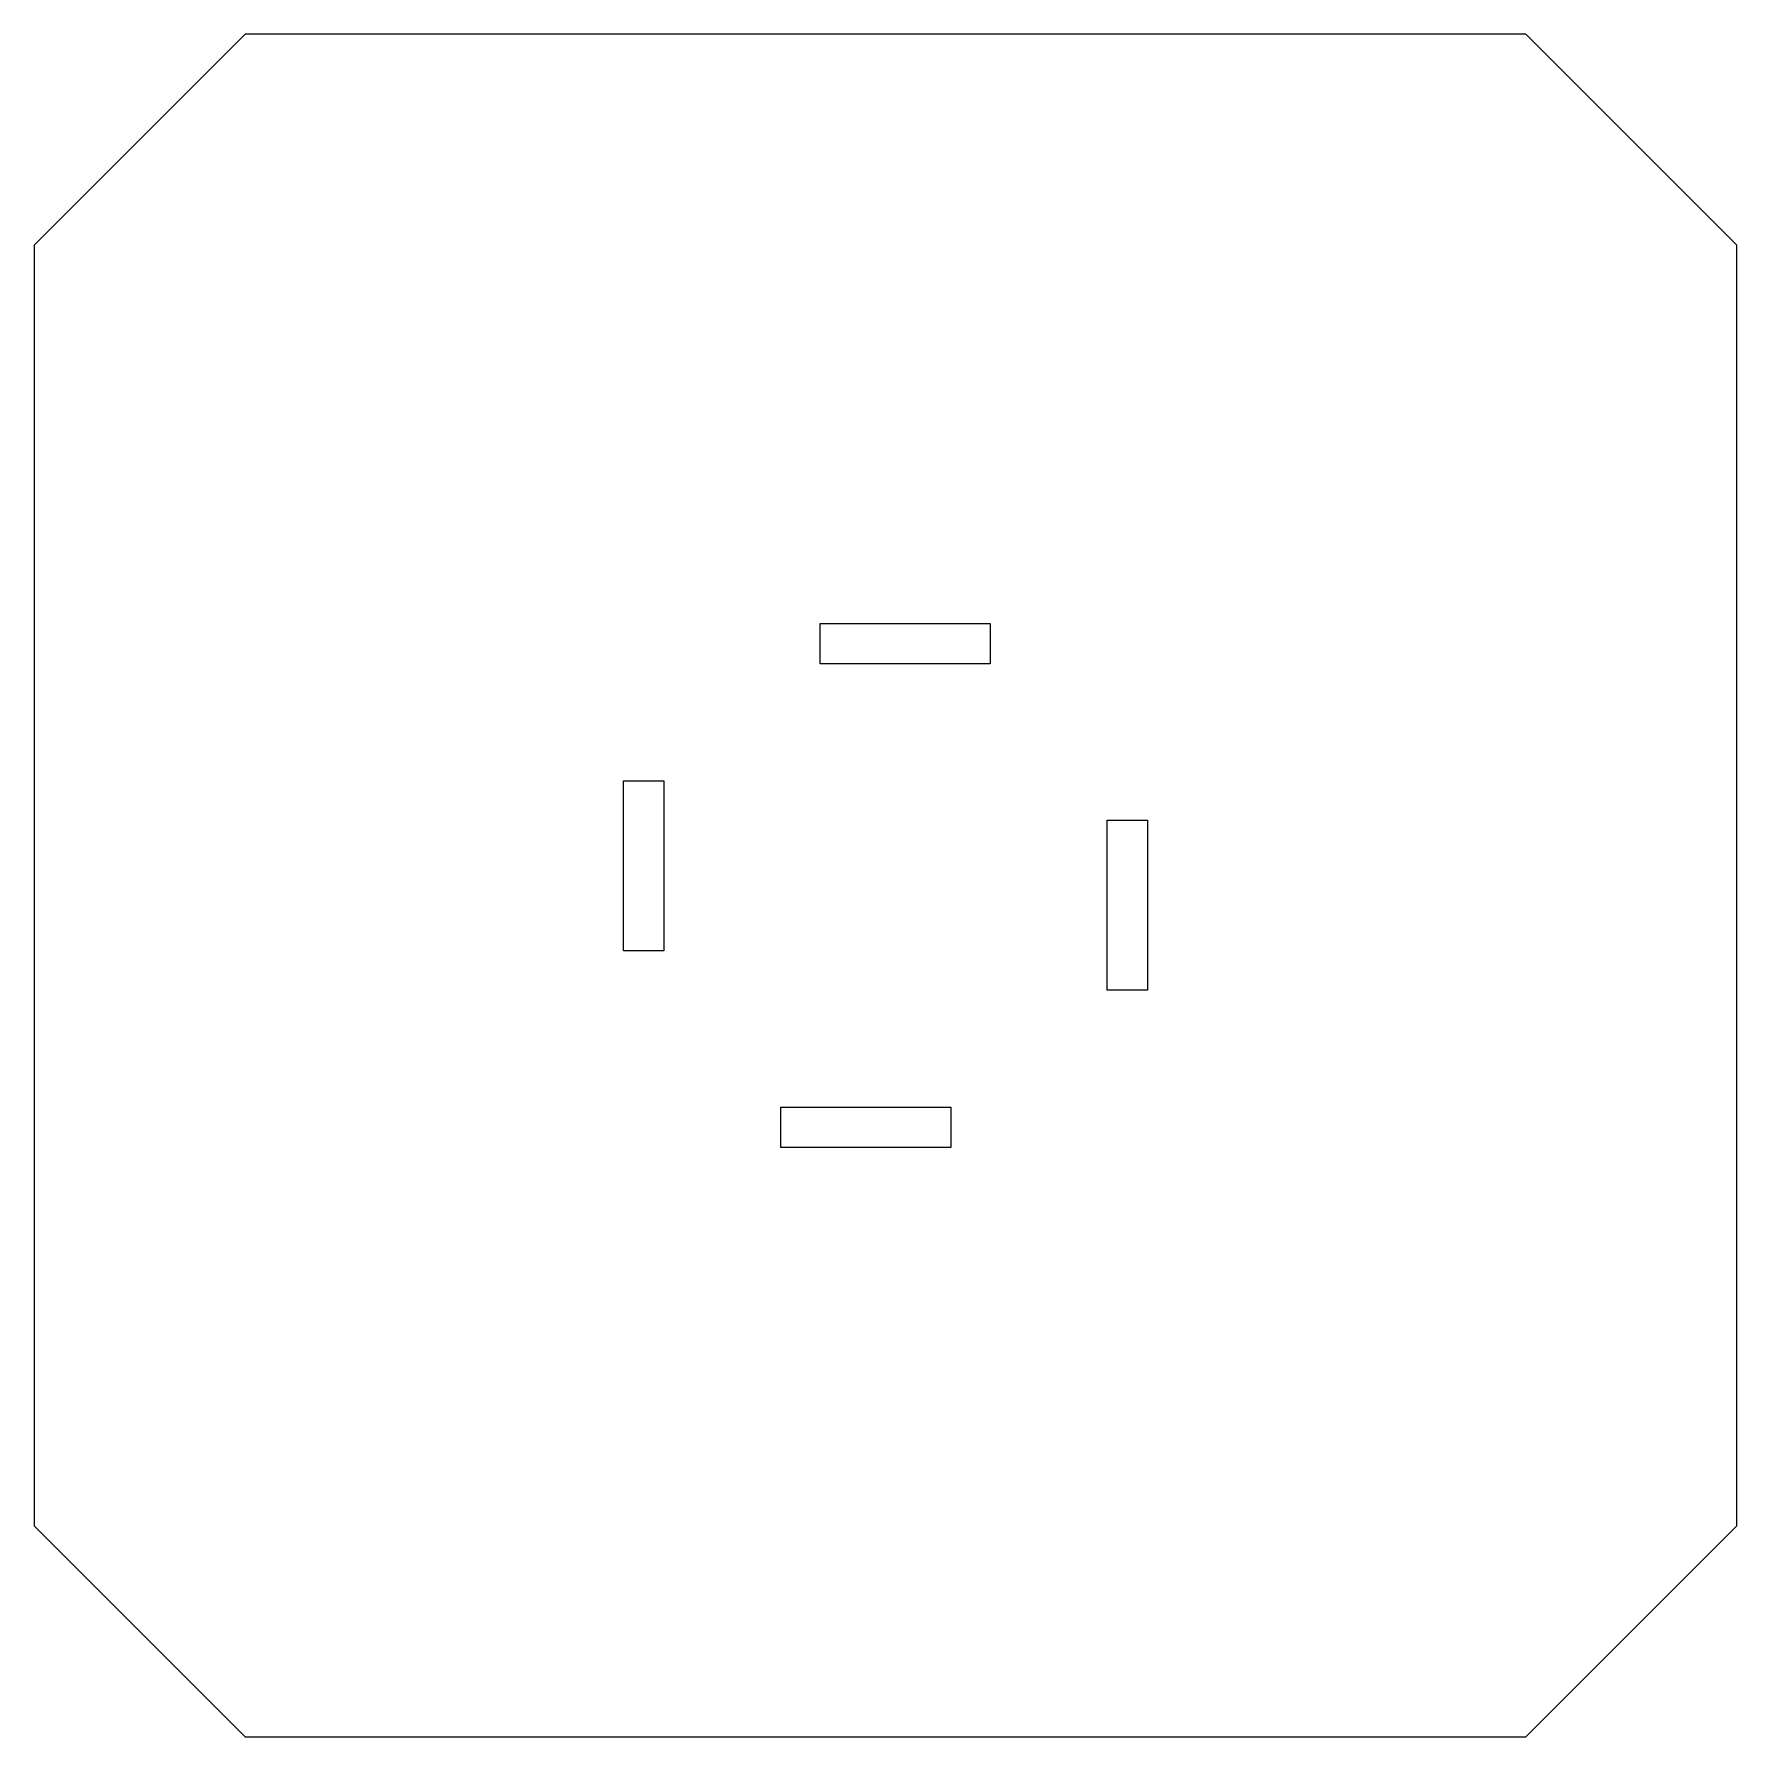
# Model space of a CAD drawing. Header units: millimetres. Extents: x -1461 to 1461, y -777 to 775.
# Drawn here: x -1420.4 to -1290.4, y 266.6 to 396.6 of the extents above; entities that cross this region are included whole.
import ezdxf

# ---------------------------------------------------------------- set-up
doc = ezdxf.new("R2010")
doc.units = ezdxf.units.MM
doc.header["$MEASUREMENT"] = 0
doc.layers.add('Camada 1', color=7, linetype='Continuous')

msp = doc.modelspace()

# ---------------------------------------------------------------- linework, layer by layer
at = {"layer": 'Camada 1', "color": 250, "lineweight": 20}
for points, knots in [([(-1404.3247, 396.6146), (-1404.3247, 396.6146), (-1355.0106, 396.6146), (-1355.0106, 396.6146), (-1355.0106, 396.6146), (-1355.0106, 396.6146), (-1306.5429, 396.6146), (-1306.5429, 396.6146), (-1306.5429, 396.6146), (-1306.5429, 396.6146), (-1306.5429, 396.6146), (-1306.5429, 396.6146), (-1306.5429, 396.6146), (-1306.5429, 396.6146), (-1290.4338, 380.5055), (-1290.4338, 380.5055), (-1290.4338, 380.5055), (-1290.4338, 380.5055), (-1290.4338, 282.7238), (-1290.4338, 282.7238), (-1290.4338, 282.7238), (-1290.4338, 282.7238), (-1306.5429, 266.6147), (-1306.5429, 266.6147), (-1306.5429, 266.6147), (-1306.5429, 266.6147), (-1306.5429, 266.6147), (-1306.5429, 266.6147), (-1306.5429, 266.6147), (-1306.5429, 266.6147), (-1358.8206, 266.6147), (-1358.8206, 266.6147), (-1358.8206, 266.6147), (-1358.8206, 266.6147), (-1404.3247, 266.6147), (-1404.3247, 266.6147), (-1404.3247, 266.6147), (-1404.3247, 266.6147), (-1404.3247, 266.6147), (-1404.3247, 266.6147), (-1404.3247, 266.6147), (-1404.3247, 266.6147), (-1420.4338, 282.7238), (-1420.4338, 282.7238), (-1420.4338, 282.7238), (-1420.4338, 282.7238), (-1420.4338, 380.5055), (-1420.4338, 380.5055), (-1420.4338, 380.5055), (-1420.4338, 380.5055), (-1404.3247, 396.6146), (-1404.3247, 396.6146), (-1404.3247, 396.6146), (-1404.3247, 396.6146), (-1404.3247, 396.6146), (-1404.3247, 396.6146)], [0, 0, 0, 0, 0.06666667, 0.06666667, 0.06666667, 0.06666667, 0.13333333, 0.13333333, 0.13333333, 0.13333333, 0.2, 0.2, 0.2, 0.2, 0.26666667, 0.26666667, 0.26666667, 0.26666667, 0.33333333, 0.33333333, 0.33333333, 0.33333333, 0.4, 0.4, 0.4, 0.4, 0.46666667, 0.46666667, 0.46666667, 0.46666667, 0.53333333, 0.53333333, 0.53333333, 0.53333333, 0.6, 0.6, 0.6, 0.6, 0.66666667, 0.66666667, 0.66666667, 0.66666667, 0.73333333, 0.73333333, 0.73333333, 0.73333333, 0.8, 0.8, 0.8, 0.8, 0.86666667, 0.86666667, 0.86666667, 0.86666667, 1, 1, 1, 1]), ([(-1347.4338, 351.6147), (-1347.4338, 351.6147), (-1360.4338, 351.6147), (-1360.4338, 351.6147), (-1360.4338, 351.6147), (-1360.4338, 351.6147), (-1360.4338, 348.5472), (-1360.4338, 348.5472), (-1360.4338, 348.5472), (-1360.4338, 348.5472), (-1347.4338, 348.5472), (-1347.4338, 348.5472), (-1347.4338, 348.5472), (-1347.4338, 348.5472), (-1347.4338, 351.6147), (-1347.4338, 351.6147)], [0, 0, 0, 0, 0.2, 0.2, 0.2, 0.2, 0.4, 0.4, 0.4, 0.4, 0.6, 0.6, 0.6, 0.6, 1, 1, 1, 1]), ([(-1375.4338, 339.6147), (-1375.4338, 339.6147), (-1375.4338, 326.6147), (-1375.4338, 326.6147), (-1375.4338, 326.6147), (-1375.4338, 326.6147), (-1372.3663, 326.6147), (-1372.3663, 326.6147), (-1372.3663, 326.6147), (-1372.3663, 326.6147), (-1372.3663, 339.6147), (-1372.3663, 339.6147), (-1372.3663, 339.6147), (-1372.3663, 339.6147), (-1375.4338, 339.6147), (-1375.4338, 339.6147)], [0, 0, 0, 0, 0.2, 0.2, 0.2, 0.2, 0.4, 0.4, 0.4, 0.4, 0.6, 0.6, 0.6, 0.6, 1, 1, 1, 1]), ([(-1335.4338, 323.6147), (-1335.4338, 323.6147), (-1335.4338, 336.6147), (-1335.4338, 336.6147), (-1335.4338, 336.6147), (-1335.4338, 336.6147), (-1338.5013, 336.6147), (-1338.5013, 336.6147), (-1338.5013, 336.6147), (-1338.5013, 336.6147), (-1338.5013, 323.6147), (-1338.5013, 323.6147), (-1338.5013, 323.6147), (-1338.5013, 323.6147), (-1335.4338, 323.6147), (-1335.4338, 323.6147)], [0, 0, 0, 0, 0.2, 0.2, 0.2, 0.2, 0.4, 0.4, 0.4, 0.4, 0.6, 0.6, 0.6, 0.6, 1, 1, 1, 1]), ([(-1363.4338, 311.6147), (-1363.4338, 311.6147), (-1350.4338, 311.6147), (-1350.4338, 311.6147), (-1350.4338, 311.6147), (-1350.4338, 311.6147), (-1350.4338, 314.6822), (-1350.4338, 314.6822), (-1350.4338, 314.6822), (-1350.4338, 314.6822), (-1363.4338, 314.6822), (-1363.4338, 314.6822), (-1363.4338, 314.6822), (-1363.4338, 314.6822), (-1363.4338, 311.6147), (-1363.4338, 311.6147)], [0, 0, 0, 0, 0.2, 0.2, 0.2, 0.2, 0.4, 0.4, 0.4, 0.4, 0.6, 0.6, 0.6, 0.6, 1, 1, 1, 1])]:
    msp.add_open_spline(points, degree=3, knots=knots, dxfattribs=at)

doc.saveas('drawing.dxf')
